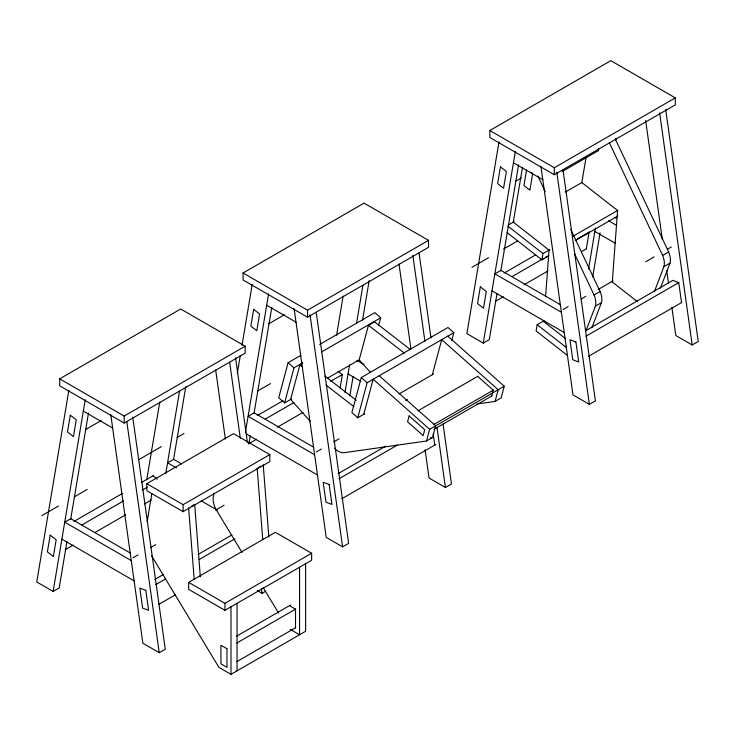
<?xml version="1.0" encoding="UTF-8"?>
<svg xmlns="http://www.w3.org/2000/svg" width="735" height="735" viewBox="0 0 735 735"><rect width="100%" height="100%" fill="white"/><g stroke="black" fill="none" stroke-linecap="round" stroke-linejoin="round"><path stroke-width="1.1" d="M545.591 296.637L549.017 250.075L513.278 222.135L522.53 167.148M147.175 521.786L151.759 493.892M213.894 493.36L213.168 497.825A15.205 8.783 60 0 0 216.053 509.447L242.017 552.472M68.851 390.303L36.75 581.982L53.131 591.436L59.177 587.945L66.922 541.713M53.131 591.436L85.232 399.757M70.698 519.167L88.448 413.18M146.761 479.762L159.789 401.962M165.779 473.432L179.56 391.13M173.524 459.798L185.799 386.509M237.286 373.518L240.308 355.474M242.008 345.331L252.206 284.445M245.426 432.171L268.587 293.899M248.954 443.747L250.277 435.855M254.053 413.309L271.803 307.322M336.529 335.564L343.144 296.104M340.112 387.961L342.345 374.574L338.091 371.258M344.981 392.38L349.584 364.882M356.503 323.602L362.915 285.272M349.897 395.65L353.103 376.485M362.548 320.111L369.154 280.651M498.973 141.974L466.881 333.644L483.253 343.098L489.308 339.607L497.044 293.384M483.253 343.098L515.354 151.428M500.82 270.829L518.57 164.851M586.319 248.834L589.121 232.104M588.542 269.074L595.414 228.071M592.704 276.856L600.072 232.885M615.553 140.431L615.93 138.171M526.554 169.941L523.936 185.542L529.889 190.2L532.7 173.478L531.001 172.146M507.067 232.591L541.906 259.841L542.963 253.566L549.863 249.588M544.065 320.717L537.166 324.705L536.118 330.971L567.383 355.418M585.988 157.869L581.835 182.556L617.565 210.495L612.301 282.038L637.576 301.809M598.446 150.62L598.814 148.387M300.937 355.299L288.129 362.695L278.74 397.745L284.583 402.927L291.473 398.949M284.583 402.927L293.972 367.867L302.838 362.75M302.471 363.402L299.88 364.9L290.628 399.436L310.28 421.293M410.488 349.649L374.483 321.829L368.437 325.32L359.185 359.856L370.523 372.461M451.768 340.333L453.826 332.67L447.983 327.488L361.28 377.542L351.89 412.601L357.734 417.783L364.624 413.796M378.617 325.486L380.675 317.814L374.832 312.632L319.661 344.485M357.734 417.783L367.123 382.724L453.826 332.67M363.779 414.292L373.178 379.232L429.653 429.313L426.52 441L343.548 452.778A15.205 8.783 60 0 1 334.471 448.185M432.336 374.712L441.726 339.653L498.211 389.734L495.078 401.42L476.896 404.002M426.52 441L432.575 437.509L435.699 425.822L379.223 375.741M491.706 396.018L493.268 390.175L477.686 376.357M447.78 336.161L504.256 386.242L501.123 397.929L495.078 401.42M585.767 331.329L595.387 306.173A15.205 8.783 60 0 0 594.045 295.02L574.494 253.63M591.822 327.838L601.441 302.682A15.205 8.783 60 0 0 600.091 291.529L570.764 229.439M654.325 291.749L663.944 266.594A15.205 8.783 60 0 0 662.602 255.44L609.324 142.654M660.37 288.258L669.989 263.102A15.205 8.783 60 0 0 668.648 251.949L615.37 139.163M59.71 378.847L180.691 308.994L245.159 346.222L245.159 353.204L124.178 423.048L59.71 385.829L59.71 378.847L124.178 416.065L245.159 346.222M243.064 272.988L364.046 203.136L428.514 240.363L428.514 247.346L307.533 317.189L243.064 279.971L243.064 272.988L307.533 310.207L428.514 240.363M489.841 130.508L610.822 60.665L675.29 97.884L675.29 104.875L554.309 174.719L489.841 137.5L489.841 130.508L554.309 167.736L675.29 97.884M85.324 429.718L101.164 420.576M268.679 323.859L284.519 314.718M515.455 181.389L521.391 177.962M562.284 171.494L598.602 150.528M508.216 225.057L514.123 221.648M565.362 192.065L582.111 182.399M321.562 351.946L380.675 317.814M41.812 515.639L58.451 506.029M74.299 496.878L87.18 489.446M138.603 459.761L161.388 446.604M177.117 437.518L183.961 433.567M257.654 391.02L270.535 383.587M471.943 267.301L488.582 257.7M503.438 249.119L517.311 241.108M73.959 521.437L122.46 493.433M141.267 482.583L153.146 475.72M257.314 415.578L283.048 400.722M504.091 273.108L535.76 254.815M572.519 236.505L617.841 210.339M327.929 377.9L359.461 359.7M146.816 483.713L233.519 433.65L269.809 454.607L269.809 461.589L183.107 511.652L146.816 490.695L146.816 483.713L183.107 504.66L269.809 454.607M81.897 524.946L123.471 500.948M142.278 490.089L147.23 487.232M265.252 419.088L293.954 402.514M330.585 381.373L342.455 374.51M512.029 276.617L543.698 258.325M545.682 257.186L547.658 256.046M577.352 238.903L589.231 232.04M541.906 259.841L548.806 255.853M575.413 240.501L617.777 216.035M65.24 549.679L73.16 545.104M94.934 532.526L125.621 514.812M144.427 503.953L151.355 499.956M248.595 443.811L256.515 439.245M277.297 427.246L303.031 412.381M495.362 301.341L503.282 296.775M524.073 284.767L547.823 271.059M581.486 251.627L586.429 248.77M191.21 506.351L194.674 504.357L200.315 576.718M258.04 467.772L260.631 466.275M399.114 393.887L433.595 373.977M132.952 557.828L137.996 554.916M150.372 547.768L155.682 544.708M215.621 510.099L224.092 505.211M316.307 451.97L321.351 449.057M333.727 441.91L339.037 438.85M405.564 400.437L407.447 399.353M563.083 309.499L568.118 306.587M581.229 299.016L585.813 296.37M645.753 261.77L654.214 256.882M667.481 249.22L671.294 247.024M598.253 289.434L613.036 280.899M594.045 295.02L600.091 291.529M662.602 255.44L668.648 251.949M595.387 306.173L601.441 302.682M663.944 266.594L669.989 263.102M417.967 410.837L477.851 376.265M154.681 579.538L163.583 574.393M198.229 554.392L231.883 534.961M338.036 473.68L385.544 446.246M585.795 330.64L672.902 280.347M155.682 584.619L165.586 578.904M199.24 559.482L234.869 538.902M339.037 478.761L397.442 445.042M585.813 336.29L678.855 282.571M433.549 424.655L493.433 390.083M429.653 429.313L504.256 386.242M433.944 429.369L491.862 395.926M188.656 582.368L275.359 532.315L311.649 553.262L311.649 560.254L224.947 610.307L188.656 589.351L188.656 582.368L224.947 603.325L311.649 553.262M158.484 604.583L175.316 594.872M341.839 498.725L435.873 444.436M588.616 356.254L681.657 302.535M110.764 414.531L142.866 643.244L159.238 652.698L165.292 649.207L132.723 417.131M257.259 590.545L262.073 593.329L265.528 591.335M294.119 308.672L326.221 537.386L342.593 546.84L348.647 543.349L316.234 312.403M425.078 449.71L429.047 478.016L445.428 487.47L451.474 483.979L443.058 423.976M540.896 166.193L572.988 394.906L589.369 404.369L595.414 400.869L563.01 169.932M671.854 307.239L675.823 335.537L692.205 345L698.25 341.499L665.68 109.432M236.624 636.161L290.61 604.997M236.78 643.061L295.681 609.049M236.78 661.684L295.681 627.681M151.63 555.871L218.901 667.352L230.992 674.335L305.604 631.264L305.604 563.745M430.297 437.83L432.575 437.509M672.791 280.412L678.745 282.635L681.547 302.599M614.662 217.294L616.647 218.442M513.453 162.775L542.788 179.707M608.608 220.785L616.555 225.379M594.845 231.461L615.618 243.46M560.493 304.759L500.903 270.361L494.857 273.852L561.393 312.265M492.009 290.83L564.232 332.532M266.686 305.245L296.021 322.178M356.87 360.398L363.825 364.404M348.068 373.94L360.931 381.364M313.716 447.229L254.126 412.831L248.081 416.322L314.617 454.735M246.225 433.88L317.465 475.003M181.554 463.904L173.607 459.32L167.562 462.811L176.501 467.974M83.331 411.104L112.666 428.036M201.326 500.93L217.156 510.072M289.471 605.649L295.516 609.14L295.516 627.773M290.242 629.38L299.549 634.755L299.549 567.236M130.361 553.087L70.771 518.689L64.726 522.181L131.262 560.594M61.887 539.168L134.11 580.861M368.437 325.32L404.434 353.14M324.833 376.017L356.328 400.364M299.88 364.9L302.581 366.986M325.982 385.066L353.884 406.639M508.124 226.325L542.963 253.566M543.744 321.618L565.417 338.559M537.166 324.705L566.657 347.756M153.036 475.784L157.29 479.11M361.28 377.542L367.123 382.724M288.129 362.695L293.972 367.867M263.259 587.678L278.602 613.1M537.836 176.023L545.168 191.55M659.635 112.924L692.205 345M645.642 120.448L662.318 239.316M666.755 270.912L668.51 283.462M556.799 172.293L589.369 404.369M419.069 253.033L430.986 337.944M412.859 255.394L424.931 341.435M437.013 427.467L445.428 487.47M433.218 433.981L434.771 445.07M399.022 264.049L410.938 348.96M310.032 314.764L342.593 546.84M235.558 357.761L247.465 442.672M229.669 362.392L240.308 438.235M261.44 588.799L262.073 593.329M215.667 369.916L225.36 438.97M126.833 421.761L159.238 652.698M263.222 464.777L268.863 537.138M257.176 468.268L262.726 539.499M188.619 507.848L194.178 579.079M554.309 167.736L554.309 174.719M307.533 310.207L307.533 317.189M237.047 603.325L237.047 670.844M230.992 606.816L230.992 674.335M224.947 603.325L224.947 610.307M183.107 504.66L183.107 511.652M124.178 416.065L124.178 423.048M50.2 535.154L47.407 551.884L53.361 556.533L56.163 539.802L50.2 535.154M70.294 415.202L67.491 431.923L73.454 436.581L76.247 419.85L70.294 415.202M253.648 309.343L250.846 326.064L256.809 330.713L259.602 313.992L253.648 309.343M480.332 286.825L477.529 303.546L483.492 308.204L486.294 291.473L480.332 286.825M500.425 166.863L497.623 183.594L503.576 188.243L506.378 171.521L500.425 166.863M409.138 415.937L407.567 421.78L423.149 435.598L424.72 429.754L409.138 415.937M575.918 342.005L569.956 339.781L572.758 359.737L578.711 361.969L575.918 342.005M329.142 484.475L323.189 482.252L325.982 502.216L331.944 504.44L329.142 484.475M145.787 590.334L139.834 588.11L142.627 608.075L148.589 610.298L145.787 590.334M226.959 648.72L220.913 645.229L220.913 663.861L226.959 667.352L226.959 648.72"/></g></svg>
